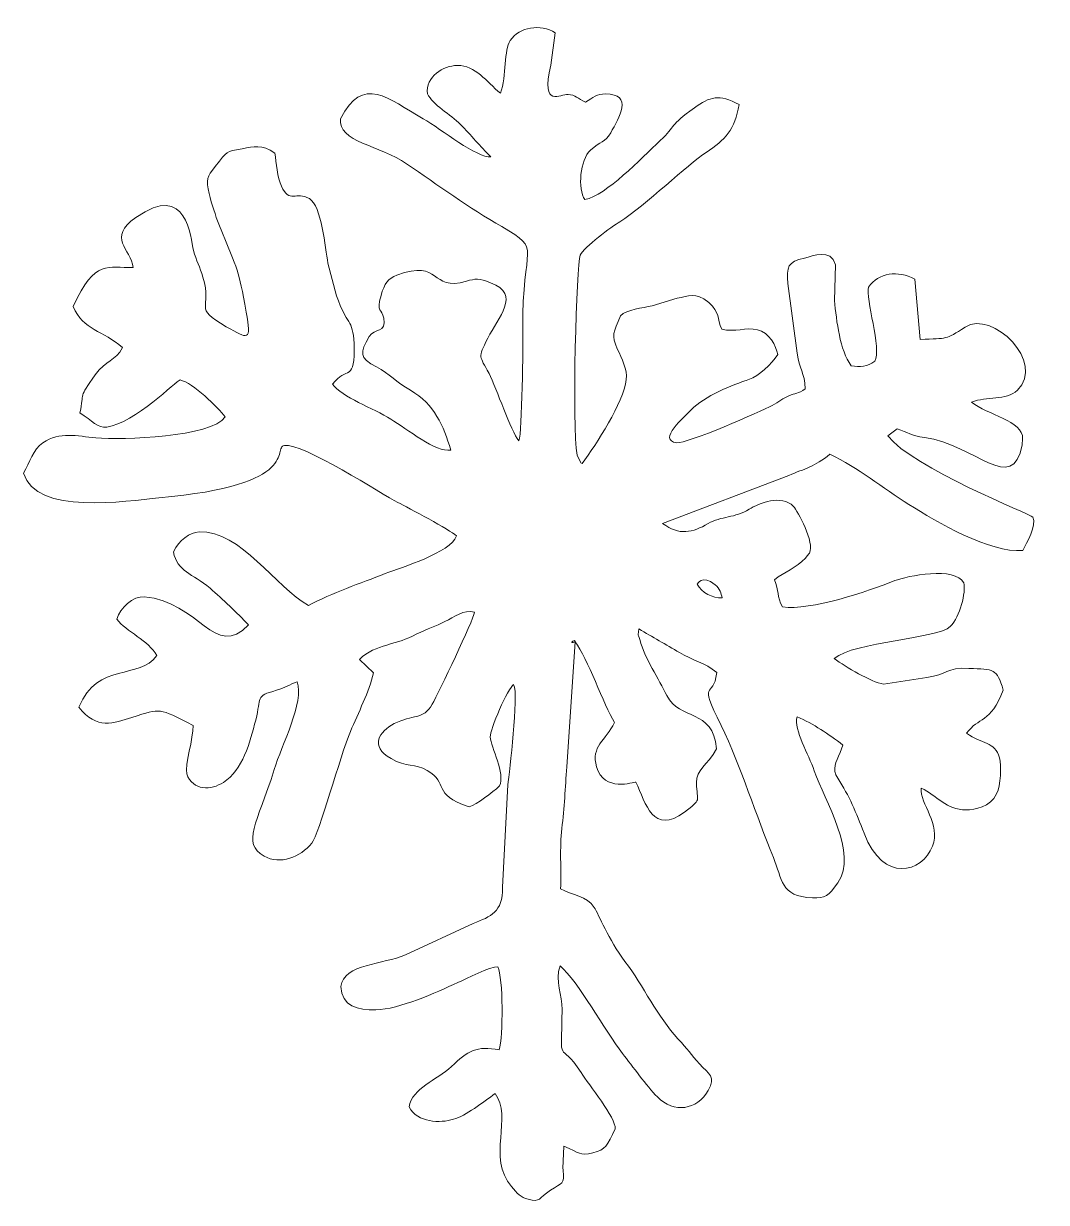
# Model space of a CAD drawing. Header units: millimetres. Extents: x -127 to 127, y -90 to 89.
# Drawn here: x -31.59 to -15.19, y -12.49 to 6.42 of the extents above; entities that cross this region are included whole.
import ezdxf

# ---------------------------------------------------------------- set-up
doc = ezdxf.new("R2010")
doc.units = ezdxf.units.MM
doc.header["$MEASUREMENT"] = 0
doc.layers.add('Layer 1', color=7, linetype='Continuous')

msp = doc.modelspace()

# ---------------------------------------------------------------- linework, layer by layer
at = {"layer": 'Layer 1', "color": 1, "lineweight": 9}
for points, knots in [([(-22.9212, -11.5816), (-22.6604, -11.6918), (-22.6796, -11.7445), (-22.4564, -11.6906), (-22.4564, -11.6906), (-22.2496, -11.6407), (-22.2307, -11.5764), (-22.1, -11.3077), (-22.1, -11.3077), (-22.0847, -11.1308), (-22.5221, -10.5996), (-22.6479, -10.4033), (-22.6479, -10.4033), (-23.0091, -9.8399), (-22.9693, -10.376), (-22.9501, -9.3903), (-22.9501, -9.3903), (-22.9458, -9.1734), (-23.0735, -8.9325), (-22.9832, -8.6947), (-22.9832, -8.6947), (-22.6882, -8.9427), (-22.2718, -9.7262), (-21.98, -10.0983), (-21.98, -10.0983), (-21.8183, -10.3048), (-21.6016, -10.6128), (-21.4228, -10.795), (-21.4228, -10.795), (-21.1581, -11.0648), (-20.7876, -11.0023), (-20.6085, -10.6921), (-20.6085, -10.6921), (-20.478, -10.4661), (-20.5939, -10.4355), (-20.7482, -10.2659), (-20.7482, -10.2659), (-20.8888, -10.1114), (-20.9344, -10.0274), (-21.0928, -9.86), (-21.0928, -9.86), (-21.42, -9.5147), (-21.6453, -9.0137), (-21.9431, -8.6224), (-21.9431, -8.6224), (-22.2116, -8.2696), (-22.3619, -7.8711), (-22.4356, -7.7549), (-22.4356, -7.7549), (-22.5494, -7.5752), (-22.7939, -7.5559), (-22.9757, -7.4555), (-22.9757, -7.4555), (-22.9617, -7.1441), (-22.9928, -6.8058), (-22.9547, -6.488), (-22.9547, -6.488), (-22.9156, -6.1615), (-22.9003, -5.8346), (-22.8753, -5.5033), (-22.8753, -5.5033), (-22.8753, -5.5033), (-22.7406, -3.4994), (-22.7406, -3.4994), (-22.7406, -3.4994), (-22.5498, -3.7482), (-22.2812, -4.5087), (-22.1097, -4.7895), (-22.1097, -4.7895), (-22.255, -5.0814), (-22.4922, -5.1716), (-22.3978, -5.5009), (-22.3978, -5.5009), (-22.2788, -5.9162), (-21.8055, -5.7434), (-21.7677, -5.746), (-21.7677, -5.746), (-21.6117, -6.0965), (-21.4877, -6.6001), (-20.9903, -6.2263), (-20.9903, -6.2263), (-20.7019, -6.0095), (-20.7881, -6.0753), (-20.7983, -5.7542), (-20.7983, -5.7542), (-20.8049, -5.5482), (-20.6249, -5.4868), (-20.4739, -5.2099), (-20.4739, -5.2099), (-20.5337, -4.5532), (-21.0652, -4.7701), (-21.272, -4.3558), (-21.272, -4.3558), (-21.3976, -4.1043), (-21.6318, -3.7439), (-21.7013, -3.4746), (-21.7013, -3.4746), (-21.7444, -3.3077), (-21.7383, -3.4749), (-21.7213, -3.2887), (-21.7213, -3.2887), (-21.5047, -3.4194), (-21.2867, -3.5374), (-21.0696, -3.669), (-21.0696, -3.669), (-20.8605, -3.7957), (-20.6588, -3.8263), (-20.472, -3.9898), (-20.472, -3.9898), (-20.5236, -4.4475), (-20.7845, -4.0512), (-20.4006, -4.8403), (-20.4006, -4.8403), (-20.0858, -5.4876), (-19.8371, -6.2986), (-19.563, -6.9539), (-19.563, -6.9539), (-19.419, -7.298), (-19.4599, -7.5827), (-18.9357, -7.6024), (-18.9357, -7.6024), (-18.7344, -7.61), (-18.6776, -7.5766), (-18.5296, -7.359), (-18.5296, -7.359), (-18.2083, -6.8863), (-18.7359, -6.0547), (-18.9083, -5.563), (-18.9083, -5.563), (-18.9993, -5.3034), (-19.2361, -4.9113), (-19.1838, -4.6969), (-19.1838, -4.6969), (-18.916, -4.8132), (-18.6821, -4.9755), (-18.4505, -5.1514), (-18.4505, -5.1514), (-18.4505, -5.1514), (-18.4944, -5.2724), (-18.4944, -5.2724), (-18.4944, -5.2724), (-18.5599, -5.4288), (-18.6291, -5.5318), (-18.5325, -5.6812), (-18.5325, -5.6812), (-18.3449, -5.971), (-18.2374, -6.2308), (-18.1097, -6.5647), (-18.1097, -6.5647), (-17.7964, -7.3833), (-17.179, -7.1937), (-17.0109, -6.7741), (-17.0109, -6.7741), (-16.871, -6.4253), (-17.2175, -6.0929), (-17.1931, -5.841), (-17.1931, -5.841), (-16.9371, -5.9638), (-16.7913, -6.1938), (-16.4765, -6.1913), (-16.4765, -6.1913), (-16.3273, -6.19), (-16.0895, -6.1445), (-15.9849, -5.9364), (-15.9849, -5.9364), (-15.915, -5.7974), (-15.909, -5.4761), (-15.939, -5.358), (-15.939, -5.358), (-16.0077, -5.0883), (-16.2211, -5.1429), (-16.4645, -4.9617), (-16.4645, -4.9617), (-16.2788, -4.6985), (-16.0851, -4.8082), (-15.8785, -4.2712), (-15.8785, -4.2712), (-15.9823, -3.9135), (-16.0273, -3.942), (-16.428, -3.9225), (-16.428, -3.9225), (-16.7996, -3.9044), (-16.7742, -4.0217), (-17.1054, -4.0712), (-17.1054, -4.0712), (-17.1054, -4.0712), (-17.7958, -4.177), (-17.7958, -4.177), (-17.7958, -4.177), (-18.0041, -4.1358), (-18.3981, -3.9062), (-18.5878, -3.7633), (-18.5878, -3.7633), (-18.2681, -3.4927), (-16.9222, -3.4483), (-16.7266, -3.2505), (-16.7266, -3.2505), (-16.5704, -3.0925), (-16.4726, -2.7041), (-16.5122, -2.5486), (-16.5122, -2.5486), (-16.6472, -2.2853), (-17.4241, -2.44), (-17.6161, -2.5156), (-17.6161, -2.5156), (-18.0678, -2.6935), (-18.9599, -2.997), (-19.4192, -2.9375), (-19.4192, -2.9375), (-19.5085, -2.7651), (-19.4716, -2.6806), (-19.5451, -2.5002), (-19.5451, -2.5002), (-19.3938, -2.3784), (-19.1938, -2.314), (-19.0494, -2.1553), (-19.0494, -2.1553), (-19.0418, -2.1469), (-18.9896, -2.0791), (-18.9867, -2.0741), (-18.9867, -2.0741), (-18.8926, -1.908), (-19.1754, -1.3964), (-19.2424, -1.3242), (-19.2424, -1.3242), (-19.4263, -1.1262), (-19.801, -1.2755), (-19.9516, -1.3701), (-19.9516, -1.3701), (-20.1812, -1.5143), (-20.3983, -1.4773), (-20.6086, -1.6003), (-20.6086, -1.6003), (-20.8575, -1.7461), (-21.0753, -1.7982), (-21.3392, -1.5981), (-21.3392, -1.5981), (-21.3392, -1.5981), (-19.3157, -0.8271), (-19.3157, -0.8271), (-19.3157, -0.8271), (-19.057, -0.7193), (-18.9022, -0.6914), (-18.6586, -0.4864), (-18.6586, -0.4864), (-18.2036, -0.7039), (-17.8163, -1.0294), (-17.3892, -1.2954), (-17.3892, -1.2954), (-16.9469, -1.5709), (-16.0881, -2.0813), (-15.565, -2.0301), (-15.565, -2.0301), (-15.5025, -1.912), (-15.3409, -1.6273), (-15.4011, -1.4963), (-15.4011, -1.4963), (-15.4337, -1.4503), (-17.343, -0.7069), (-17.7274, -0.1932), (-17.7274, -0.1932), (-17.7274, -0.1932), (-17.5767, -0.0822), (-17.5767, -0.0822), (-17.5767, -0.0822), (-17.4035, -0.136), (-17.3644, -0.1895), (-17.1385, -0.2202), (-17.1385, -0.2202), (-16.3351, -0.3293), (-15.7256, -1.159), (-15.5748, -0.3383), (-15.5748, -0.3383), (-15.5748, -0.3383), (-15.5677, -0.2394), (-15.5677, -0.2394), (-15.5677, -0.2394), (-15.553, 0.0469), (-16.1421, 0.1416), (-16.3848, 0.3479), (-16.3848, 0.3479), (-16.1501, 0.4429), (-15.8293, 0.3675), (-15.6519, 0.537), (-15.6519, 0.537), (-15.1856, 0.9828), (-16.0514, 1.8316), (-16.4892, 1.5505), (-16.4892, 1.5505), (-16.8211, 1.3375), (-16.7545, 1.3784), (-17.212, 1.3497), (-17.212, 1.3497), (-17.212, 1.3497), (-17.2974, 2.3178), (-17.2974, 2.3178), (-17.2974, 2.3178), (-17.5656, 2.4656), (-17.8784, 2.4232), (-18.036, 2.19), (-18.036, 2.19), (-18.0967, 2.0249), (-17.8174, 1.1957), (-17.9386, 1.002), (-17.9386, 1.002), (-18.0553, 0.9123), (-18.173, 0.9003), (-18.3174, 0.9308), (-18.3174, 0.9308), (-18.4991, 1.1814), (-18.5495, 1.6409), (-18.5847, 1.9787), (-18.5847, 1.9787), (-18.5847, 1.9787), (-18.5667, 2.5472), (-18.5667, 2.5472), (-18.5667, 2.5472), (-18.6387, 2.8231), (-18.934, 2.686), (-19.0636, 2.6574), (-19.0636, 2.6574), (-19.3353, 2.5974), (-19.3544, 2.5155), (-19.3297, 2.2478), (-19.3297, 2.2478), (-19.3297, 2.2478), (-19.1806, 1.1318), (-19.1806, 1.1318), (-19.1806, 1.1318), (-19.1518, 0.8731), (-19.0616, 0.8211), (-19.0517, 0.5623), (-19.0517, 0.5623), (-19.1707, 0.4758), (-19.2115, 0.4927), (-19.3148, 0.4501), (-19.3148, 0.4501), (-19.4108, 0.4103), (-19.4709, 0.3513), (-19.5841, 0.2914), (-19.5841, 0.2914), (-19.7571, 0.2), (-20.9576, -0.3248), (-21.1102, -0.3057), (-21.1102, -0.3057), (-21.438, -0.2646), (-20.9823, 0.1159), (-20.879, 0.2252), (-20.879, 0.2252), (-20.6735, 0.4428), (-20.2247, 0.6223), (-19.9471, 0.7137), (-19.9471, 0.7137), (-19.8057, 0.7603), (-19.5907, 0.9579), (-19.4926, 1.1119), (-19.4926, 1.1119), (-19.5194, 1.247), (-19.631, 1.4646), (-19.8186, 1.5081), (-19.8186, 1.5081), (-20.0034, 1.551), (-20.1837, 1.4632), (-20.3903, 1.5156), (-20.3903, 1.5156), (-20.473, 1.6914), (-20.4137, 1.7857), (-20.599, 1.9426), (-20.599, 1.9426), (-20.8207, 2.1303), (-20.9205, 2.0374), (-21.1051, 2.0141), (-21.1051, 2.0141), (-21.1051, 2.0141), (-21.5089, 1.8925), (-21.5089, 1.8925), (-21.5089, 1.8925), (-21.6582, 1.8529), (-21.917, 1.8338), (-22.0145, 1.7315), (-22.0145, 1.7315), (-22.1313, 1.4532), (-22.1651, 1.4239), (-22.0655, 1.2019), (-22.0655, 1.2019), (-21.9936, 1.0421), (-21.9025, 0.8708), (-21.9225, 0.708), (-21.9225, 0.708), (-21.9678, 0.3383), (-22.4004, -0.326), (-22.6299, -0.6383), (-22.6299, -0.6383), (-22.6479, -0.6263), (-22.6608, -0.6236), (-22.6586, -0.6149), (-22.6586, -0.6149), (-22.6586, -0.6149), (-22.712, -0.5024), (-22.712, -0.5024), (-22.712, -0.5024), (-22.7934, -0.0514), (-22.7211, 2.573), (-22.6614, 2.7027), (-22.6614, 2.7027), (-22.6024, 2.8311), (-22.1502, 3.1631), (-22.0256, 3.2404), (-22.0256, 3.2404), (-21.6074, 3.4996), (-20.9452, 4.1586), (-20.6405, 4.3518), (-20.6405, 4.3518), (-20.3394, 4.543), (-20.1817, 4.7232), (-20.1122, 5.1178), (-20.1122, 5.1178), (-20.4383, 5.2927), (-20.5775, 5.245), (-20.8302, 5.0655), (-20.8302, 5.0655), (-21.2417, 4.7735), (-21.1176, 4.7854), (-21.3767, 4.5414), (-21.3767, 4.5414), (-21.6944, 4.2422), (-22.2392, 3.6692), (-22.585, 3.5934), (-22.585, 3.5934), (-22.7053, 3.7681), (-22.6629, 4.2293), (-22.4958, 4.3888), (-22.4958, 4.3888), (-22.3356, 4.5416), (-22.2624, 4.4983), (-22.1717, 4.6661), (-22.1717, 4.6661), (-22.0406, 4.909), (-21.7935, 5.2878), (-22.262, 5.2885), (-22.262, 5.2885), (-22.3842, 5.2887), (-22.4565, 5.235), (-22.5742, 5.1581), (-22.5742, 5.1581), (-22.7068, 5.2154), (-22.7328, 5.2721), (-22.8562, 5.2821), (-22.8562, 5.2821), (-22.9678, 5.291), (-23.2993, 5.04), (-23.1339, 5.748), (-23.1339, 5.748), (-23.1339, 5.748), (-23.0616, 6.2684), (-23.0616, 6.2684), (-23.0616, 6.2684), (-23.2961, 6.4169), (-23.6367, 6.3646), (-23.7839, 6.1456), (-23.7839, 6.1456), (-23.8832, 5.9977), (-23.8428, 5.5806), (-23.9385, 5.2995), (-23.9385, 5.2995), (-24.1685, 5.4881), (-24.3366, 5.7485), (-24.6308, 5.7452), (-24.6308, 5.7452), (-24.8561, 5.7427), (-25.1419, 5.5678), (-25.1096, 5.2898), (-25.1096, 5.2898), (-25.0238, 5.113), (-24.7409, 4.9594), (-24.5805, 4.8007), (-24.5805, 4.8007), (-24.4101, 4.6319), (-24.2643, 4.4425), (-24.0938, 4.2801), (-24.0938, 4.2801), (-24.3151, 4.2573), (-24.8802, 4.7187), (-25.1804, 4.8921), (-25.1804, 4.8921), (-25.7446, 5.2178), (-26.1417, 5.6005), (-26.5038, 4.8914), (-26.5038, 4.8914), (-26.5495, 4.5187), (-25.872, 4.4631), (-25.4438, 4.169), (-25.4438, 4.169), (-24.9429, 3.8251), (-24.4404, 3.4629), (-23.9171, 3.1608), (-23.9171, 3.1608), (-23.2437, 2.772), (-23.6035, 2.9049), (-23.5786, 1.5127), (-23.5786, 1.5127), (-23.5748, 1.3017), (-23.5928, -0.1455), (-23.6436, -0.272), (-23.6436, -0.272), (-23.7777, -0.1182), (-23.9993, 0.5645), (-24.1228, 0.806), (-24.1228, 0.806), (-24.2773, 1.1076), (-24.3072, 1.0336), (-24.1429, 1.3711), (-24.1429, 1.3711), (-23.9799, 1.7061), (-23.5984, 2.0739), (-24.0982, 2.262), (-24.0982, 2.262), (-24.2879, 2.3334), (-24.3389, 2.329), (-24.4852, 2.2857), (-24.4852, 2.2857), (-25.0778, 2.1096), (-24.8805, 2.655), (-25.6026, 2.3815), (-25.6026, 2.3815), (-25.7406, 2.3292), (-25.8, 2.2511), (-25.8546, 2.0566), (-25.8546, 2.0566), (-25.9342, 1.7729), (-25.8401, 1.8536), (-25.8089, 1.6925), (-25.8089, 1.6925), (-25.7621, 1.451), (-25.9648, 1.5359), (-26.043, 1.4005), (-26.043, 1.4005), (-26.1959, 1.1356), (-26.208, 1.0573), (-25.9293, 0.9114), (-25.9293, 0.9114), (-25.7127, 0.7979), (-25.6141, 0.6708), (-25.3836, 0.5372), (-25.3836, 0.5372), (-24.9886, 0.3084), (-24.859, -0.0287), (-24.7329, -0.424), (-24.7329, -0.424), (-24.979, -0.4587), (-25.4333, -0.0897), (-25.6982, 0.0759), (-25.6982, 0.0759), (-25.9703, 0.2461), (-26.4876, 0.43), (-26.6322, 0.6326), (-26.6322, 0.6326), (-26.409, 0.9319), (-26.2616, 0.6544), (-26.2877, 1.2864), (-26.2877, 1.2864), (-26.3044, 1.6869), (-26.4052, 1.5733), (-26.5665, 2.0531), (-26.5665, 2.0531), (-26.5665, 2.0531), (-26.7061, 2.5773), (-26.7061, 2.5773), (-26.7061, 2.5773), (-26.7519, 2.8226), (-26.8058, 3.4922), (-27.0029, 3.6097), (-27.0029, 3.6097), (-27.215, 3.7363), (-27.3227, 3.5246), (-27.4514, 3.8094), (-27.4514, 3.8094), (-27.5137, 3.9472), (-27.5415, 4.1892), (-27.5545, 4.341), (-27.5545, 4.341), (-27.7784, 4.4835), (-27.8839, 4.4464), (-28.0797, 4.4096), (-28.0797, 4.4096), (-28.3573, 4.3573), (-28.2996, 4.3879), (-28.5129, 4.1246), (-28.5129, 4.1246), (-28.6468, 3.9594), (-28.6653, 3.9169), (-28.61, 3.6898), (-28.61, 3.6898), (-28.5689, 3.5213), (-28.5075, 3.3325), (-28.4549, 3.2008), (-28.4549, 3.2008), (-28.1289, 2.3855), (-28.1481, 2.524), (-28.0163, 1.7899), (-28.0163, 1.7899), (-27.9318, 1.3188), (-27.9821, 1.3525), (-28.3358, 1.5567), (-28.3358, 1.5567), (-28.8921, 1.8779), (-28.5494, 1.8202), (-28.709, 2.3528), (-28.709, 2.3528), (-28.7564, 2.511), (-28.8192, 2.616), (-28.86, 2.78), (-28.86, 2.78), (-28.9094, 2.9779), (-28.9552, 3.89), (-29.785, 3.3082), (-29.785, 3.3082), (-30.2589, 2.976), (-29.8619, 2.8093), (-29.8296, 2.5042), (-29.8296, 2.5042), (-30.2257, 2.492), (-30.4405, 2.6554), (-30.79, 1.8814), (-30.79, 1.8814), (-30.6327, 1.4927), (-30.3095, 1.5013), (-29.9997, 1.2209), (-29.9997, 1.2209), (-30.1156, 1.0004), (-30.2626, 1.0251), (-30.4357, 0.7843), (-30.4357, 0.7843), (-30.7173, 0.3925), (-30.6039, 0.5207), (-30.6824, 0.1743), (-30.6824, 0.1743), (-30.4824, 0.0487), (-30.3962, -0.0741), (-30.2507, -0.0537), (-30.2507, -0.0537), (-29.8055, 0.009), (-29.1263, 0.6946), (-29.0752, 0.7023), (-29.0752, 0.7023), (-28.8718, 0.659), (-28.4702, 0.26), (-28.3522, 0.1112), (-28.3522, 0.1112), (-28.5719, -0.2174), (-29.9988, -0.261), (-30.4249, -0.225), (-30.4249, -0.225), (-30.7306, -0.1992), (-31.001, -0.1207), (-31.2757, -0.3044), (-31.2757, -0.3044), (-31.4362, -0.4118), (-31.4843, -0.6159), (-31.5856, -0.7914), (-31.5856, -0.7914), (-31.3899, -1.4755), (-29.9298, -1.2349), (-29.4185, -1.1889), (-29.4185, -1.1889), (-27.1004, -0.9802), (-27.6018, -0.3844), (-27.4044, -0.3483), (-27.4044, -0.3483), (-27.1162, -0.2953), (-25.824, -1.1445), (-25.5863, -1.2611), (-25.5863, -1.2611), (-25.413, -1.3462), (-24.7492, -1.7053), (-24.6422, -1.7975), (-24.6422, -1.7975), (-24.7459, -2.0699), (-25.5185, -2.3001), (-25.7863, -2.403), (-25.7863, -2.403), (-26.1832, -2.5555), (-26.6416, -2.7178), (-27.0184, -2.9127), (-27.0184, -2.9127), (-27.5373, -2.6283), (-28.1027, -1.7056), (-28.7725, -1.7344), (-28.7725, -1.7344), (-28.9127, -1.7404), (-29.0996, -1.8676), (-29.1826, -2.0536), (-29.1826, -2.0536), (-29.1201, -2.3799), (-28.8832, -2.3924), (-28.5963, -2.6379), (-28.5963, -2.6379), (-28.3894, -2.815), (-28.1653, -3.0348), (-27.9812, -3.2219), (-27.9812, -3.2219), (-28.5129, -3.8007), (-28.7774, -2.8425), (-29.6497, -2.7745), (-29.6497, -2.7745), (-29.8241, -2.7609), (-30.0407, -2.9485), (-30.09, -3.1344), (-30.09, -3.1344), (-29.9428, -3.3317), (-29.5759, -3.4749), (-29.4495, -3.718), (-29.4495, -3.718), (-29.7255, -4.1127), (-30.3981, -3.8097), (-30.6975, -4.5419), (-30.6975, -4.5419), (-30.4097, -4.9177), (-30.1448, -4.7991), (-29.8475, -4.7078), (-29.8475, -4.7078), (-29.3677, -4.5603), (-29.4348, -4.5498), (-28.8663, -4.8376), (-28.8663, -4.8376), (-28.8648, -5.0474), (-28.9998, -5.4751), (-28.9704, -5.6108), (-28.9704, -5.6108), (-28.8707, -5.8952), (-28.5744, -5.8756), (-28.3809, -5.7509), (-28.3809, -5.7509), (-28.0715, -5.5518), (-27.9562, -5.1156), (-27.8629, -4.7502), (-27.8629, -4.7502), (-27.7698, -4.3854), (-27.8818, -4.3704), (-27.5311, -4.2735), (-27.5311, -4.2735), (-27.3822, -4.2323), (-27.3299, -4.1801), (-27.1972, -4.1399), (-27.1972, -4.1399), (-27.0828, -4.4578), (-27.4463, -5.1533), (-27.5673, -5.5441), (-27.5673, -5.5441), (-27.8405, -6.4274), (-28.0984, -6.7191), (-27.7278, -6.9331), (-27.7278, -6.9331), (-27.4743, -7.0795), (-27.1459, -6.9491), (-26.9647, -6.725), (-26.9647, -6.725), (-26.8472, -6.5799), (-26.5109, -5.3271), (-26.3456, -4.9336), (-26.3456, -4.9336), (-26.2206, -4.6359), (-26.0428, -4.2954), (-25.9769, -3.9958), (-25.9769, -3.9958), (-25.9769, -3.9958), (-26.1995, -3.7804), (-26.1995, -3.7804), (-26.1995, -3.7804), (-26.0683, -3.6422), (-25.9187, -3.6019), (-25.7596, -3.549), (-25.7596, -3.549), (-25.5509, -3.4797), (-25.4838, -3.476), (-25.2778, -3.371), (-25.2778, -3.371), (-25.1077, -3.2843), (-24.9804, -3.2433), (-24.8312, -3.1733), (-24.8312, -3.1733), (-24.6776, -3.1011), (-24.5317, -2.9689), (-24.3542, -3.0231), (-24.3542, -3.0231), (-24.3796, -3.1518), (-24.9248, -4.3033), (-25.0337, -4.4985), (-25.0337, -4.4985), (-25.1766, -4.7547), (-25.349, -4.6558), (-25.6417, -4.8087), (-25.6417, -4.8087), (-25.8817, -4.9341), (-26.0476, -5.1657), (-25.6938, -5.37), (-25.6938, -5.37), (-25.4429, -5.5148), (-25.316, -5.4417), (-25.1139, -5.5584), (-25.1139, -5.5584), (-24.7501, -5.7684), (-25.0632, -5.9323), (-24.439, -6.1434), (-24.439, -6.1434), (-24.3152, -6.0972), (-24.0676, -5.9157), (-23.955, -5.8078), (-23.955, -5.8078), (-23.8594, -5.6129), (-24.0888, -5.1857), (-24.1033, -5.0227), (-24.1033, -5.0227), (-24.1132, -4.9119), (-23.8162, -4.2349), (-23.7278, -4.1788), (-23.7278, -4.1788), (-23.6398, -4.3574), (-23.8015, -5.5833), (-23.8192, -5.7897), (-23.8192, -5.7897), (-23.8192, -5.7897), (-23.905, -7.4326), (-23.905, -7.4326), (-23.905, -7.4326), (-23.9081, -7.8389), (-24.0864, -7.8976), (-24.377, -8.0126), (-24.377, -8.0126), (-24.377, -8.0126), (-25.4603, -8.5155), (-25.4603, -8.5155), (-25.4603, -8.5155), (-25.8166, -8.6721), (-26.4465, -8.6552), (-26.4995, -9.0257), (-26.4995, -9.0257), (-26.4831, -9.3414), (-26.2259, -9.4066), (-25.9395, -9.3989), (-25.9395, -9.3989), (-25.5579, -9.3885), (-24.9784, -9.1232), (-24.6228, -8.9603), (-24.6228, -8.9603), (-24.4848, -8.8971), (-24.1037, -8.7041), (-23.98, -8.7068), (-23.98, -8.7068), (-23.8971, -8.8824), (-23.8943, -9.8297), (-23.9598, -10.0407), (-23.9598, -10.0407), (-24.3146, -9.966), (-24.4637, -10.0566), (-24.7261, -10.3058), (-24.7261, -10.3058), (-24.9667, -10.5341), (-25.3514, -10.6447), (-25.4037, -10.9532), (-25.4037, -10.9532), (-25.2685, -11.2136), (-24.906, -11.2162), (-24.6906, -11.1531), (-24.6906, -11.1531), (-24.4965, -11.0961), (-24.2187, -10.8812), (-24.025, -10.7396), (-24.025, -10.7396), (-23.7391, -11.1111), (-24.1598, -11.7706), (-23.7637, -12.2316), (-23.7637, -12.2316), (-23.6736, -12.3365), (-23.6101, -12.4078), (-23.4954, -12.4361), (-23.4954, -12.4361), (-23.2928, -12.4858), (-23.3345, -12.422), (-23.1393, -12.2912), (-23.1393, -12.2912), (-22.9443, -12.1606), (-22.9175, -12.2034), (-22.9327, -11.9758), (-22.9327, -11.9758), (-22.9334, -11.9658), (-22.9368, -11.9539), (-22.9378, -11.944), (-22.9378, -11.944), (-22.9378, -11.944), (-22.9212, -11.5816), (-22.9212, -11.5816)], [0, 0, 0, 0, 0.0044643, 0.0044643, 0.0044643, 0.0044643, 0.0089286, 0.0089286, 0.0089286, 0.0089286, 0.0133929, 0.0133929, 0.0133929, 0.0133929, 0.0178571, 0.0178571, 0.0178571, 0.0178571, 0.0223214, 0.0223214, 0.0223214, 0.0223214, 0.0267857, 0.0267857, 0.0267857, 0.0267857, 0.03125, 0.03125, 0.03125, 0.03125, 0.0357143, 0.0357143, 0.0357143, 0.0357143, 0.0401786, 0.0401786, 0.0401786, 0.0401786, 0.0446429, 0.0446429, 0.0446429, 0.0446429, 0.0491071, 0.0491071, 0.0491071, 0.0491071, 0.0535714, 0.0535714, 0.0535714, 0.0535714, 0.0580357, 0.0580357, 0.0580357, 0.0580357, 0.0625, 0.0625, 0.0625, 0.0625, 0.0669643, 0.0669643, 0.0669643, 0.0669643, 0.0714286, 0.0714286, 0.0714286, 0.0714286, 0.0758929, 0.0758929, 0.0758929, 0.0758929, 0.0803571, 0.0803571, 0.0803571, 0.0803571, 0.0848214, 0.0848214, 0.0848214, 0.0848214, 0.0892857, 0.0892857, 0.0892857, 0.0892857, 0.09375, 0.09375, 0.09375, 0.09375, 0.0982143, 0.0982143, 0.0982143, 0.0982143, 0.1026786, 0.1026786, 0.1026786, 0.1026786, 0.1071429, 0.1071429, 0.1071429, 0.1071429, 0.1116071, 0.1116071, 0.1116071, 0.1116071, 0.1160714, 0.1160714, 0.1160714, 0.1160714, 0.1205357, 0.1205357, 0.1205357, 0.1205357, 0.125, 0.125, 0.125, 0.125, 0.1294643, 0.1294643, 0.1294643, 0.1294643, 0.1339286, 0.1339286, 0.1339286, 0.1339286, 0.1383929, 0.1383929, 0.1383929, 0.1383929, 0.1428571, 0.1428571, 0.1428571, 0.1428571, 0.1473214, 0.1473214, 0.1473214, 0.1473214, 0.1517857, 0.1517857, 0.1517857, 0.1517857, 0.15625, 0.15625, 0.15625, 0.15625, 0.1607143, 0.1607143, 0.1607143, 0.1607143, 0.1651786, 0.1651786, 0.1651786, 0.1651786, 0.1696429, 0.1696429, 0.1696429, 0.1696429, 0.1741071, 0.1741071, 0.1741071, 0.1741071, 0.1785714, 0.1785714, 0.1785714, 0.1785714, 0.1830357, 0.1830357, 0.1830357, 0.1830357, 0.1875, 0.1875, 0.1875, 0.1875, 0.1919643, 0.1919643, 0.1919643, 0.1919643, 0.1964286, 0.1964286, 0.1964286, 0.1964286, 0.2008929, 0.2008929, 0.2008929, 0.2008929, 0.2053571, 0.2053571, 0.2053571, 0.2053571, 0.2098214, 0.2098214, 0.2098214, 0.2098214, 0.2142857, 0.2142857, 0.2142857, 0.2142857, 0.21875, 0.21875, 0.21875, 0.21875, 0.2232143, 0.2232143, 0.2232143, 0.2232143, 0.2276786, 0.2276786, 0.2276786, 0.2276786, 0.2321429, 0.2321429, 0.2321429, 0.2321429, 0.2366071, 0.2366071, 0.2366071, 0.2366071, 0.2410714, 0.2410714, 0.2410714, 0.2410714, 0.2455357, 0.2455357, 0.2455357, 0.2455357, 0.25, 0.25, 0.25, 0.25, 0.2544643, 0.2544643, 0.2544643, 0.2544643, 0.2589286, 0.2589286, 0.2589286, 0.2589286, 0.2633929, 0.2633929, 0.2633929, 0.2633929, 0.2678571, 0.2678571, 0.2678571, 0.2678571, 0.2723214, 0.2723214, 0.2723214, 0.2723214, 0.2767857, 0.2767857, 0.2767857, 0.2767857, 0.28125, 0.28125, 0.28125, 0.28125, 0.2857143, 0.2857143, 0.2857143, 0.2857143, 0.2901786, 0.2901786, 0.2901786, 0.2901786, 0.2946429, 0.2946429, 0.2946429, 0.2946429, 0.2991071, 0.2991071, 0.2991071, 0.2991071, 0.3035714, 0.3035714, 0.3035714, 0.3035714, 0.3080357, 0.3080357, 0.3080357, 0.3080357, 0.3125, 0.3125, 0.3125, 0.3125, 0.3169643, 0.3169643, 0.3169643, 0.3169643, 0.3214286, 0.3214286, 0.3214286, 0.3214286, 0.3258929, 0.3258929, 0.3258929, 0.3258929, 0.3303571, 0.3303571, 0.3303571, 0.3303571, 0.3348214, 0.3348214, 0.3348214, 0.3348214, 0.3392857, 0.3392857, 0.3392857, 0.3392857, 0.34375, 0.34375, 0.34375, 0.34375, 0.3482143, 0.3482143, 0.3482143, 0.3482143, 0.3526786, 0.3526786, 0.3526786, 0.3526786, 0.3571429, 0.3571429, 0.3571429, 0.3571429, 0.3616071, 0.3616071, 0.3616071, 0.3616071, 0.3660714, 0.3660714, 0.3660714, 0.3660714, 0.3705357, 0.3705357, 0.3705357, 0.3705357, 0.375, 0.375, 0.375, 0.375, 0.3794643, 0.3794643, 0.3794643, 0.3794643, 0.3839286, 0.3839286, 0.3839286, 0.3839286, 0.3883929, 0.3883929, 0.3883929, 0.3883929, 0.3928571, 0.3928571, 0.3928571, 0.3928571, 0.3973214, 0.3973214, 0.3973214, 0.3973214, 0.4017857, 0.4017857, 0.4017857, 0.4017857, 0.40625, 0.40625, 0.40625, 0.40625, 0.4107143, 0.4107143, 0.4107143, 0.4107143, 0.4151786, 0.4151786, 0.4151786, 0.4151786, 0.4196429, 0.4196429, 0.4196429, 0.4196429, 0.4241071, 0.4241071, 0.4241071, 0.4241071, 0.4285714, 0.4285714, 0.4285714, 0.4285714, 0.4330357, 0.4330357, 0.4330357, 0.4330357, 0.4375, 0.4375, 0.4375, 0.4375, 0.4419643, 0.4419643, 0.4419643, 0.4419643, 0.4464286, 0.4464286, 0.4464286, 0.4464286, 0.4508929, 0.4508929, 0.4508929, 0.4508929, 0.4553571, 0.4553571, 0.4553571, 0.4553571, 0.4598214, 0.4598214, 0.4598214, 0.4598214, 0.4642857, 0.4642857, 0.4642857, 0.4642857, 0.46875, 0.46875, 0.46875, 0.46875, 0.4732143, 0.4732143, 0.4732143, 0.4732143, 0.4776786, 0.4776786, 0.4776786, 0.4776786, 0.4821429, 0.4821429, 0.4821429, 0.4821429, 0.4866071, 0.4866071, 0.4866071, 0.4866071, 0.4910714, 0.4910714, 0.4910714, 0.4910714, 0.4955357, 0.4955357, 0.4955357, 0.4955357, 0.5, 0.5, 0.5, 0.5, 0.5044643, 0.5044643, 0.5044643, 0.5044643, 0.5089286, 0.5089286, 0.5089286, 0.5089286, 0.5133929, 0.5133929, 0.5133929, 0.5133929, 0.5178571, 0.5178571, 0.5178571, 0.5178571, 0.5223214, 0.5223214, 0.5223214, 0.5223214, 0.5267857, 0.5267857, 0.5267857, 0.5267857, 0.53125, 0.53125, 0.53125, 0.53125, 0.5357143, 0.5357143, 0.5357143, 0.5357143, 0.5401786, 0.5401786, 0.5401786, 0.5401786, 0.5446429, 0.5446429, 0.5446429, 0.5446429, 0.5491071, 0.5491071, 0.5491071, 0.5491071, 0.5535714, 0.5535714, 0.5535714, 0.5535714, 0.5580357, 0.5580357, 0.5580357, 0.5580357, 0.5625, 0.5625, 0.5625, 0.5625, 0.5669643, 0.5669643, 0.5669643, 0.5669643, 0.5714286, 0.5714286, 0.5714286, 0.5714286, 0.5758929, 0.5758929, 0.5758929, 0.5758929, 0.5803571, 0.5803571, 0.5803571, 0.5803571, 0.5848214, 0.5848214, 0.5848214, 0.5848214, 0.5892857, 0.5892857, 0.5892857, 0.5892857, 0.59375, 0.59375, 0.59375, 0.59375, 0.5982143, 0.5982143, 0.5982143, 0.5982143, 0.6026786, 0.6026786, 0.6026786, 0.6026786, 0.6071429, 0.6071429, 0.6071429, 0.6071429, 0.6116071, 0.6116071, 0.6116071, 0.6116071, 0.6160714, 0.6160714, 0.6160714, 0.6160714, 0.6205357, 0.6205357, 0.6205357, 0.6205357, 0.625, 0.625, 0.625, 0.625, 0.6294643, 0.6294643, 0.6294643, 0.6294643, 0.6339286, 0.6339286, 0.6339286, 0.6339286, 0.6383929, 0.6383929, 0.6383929, 0.6383929, 0.6428571, 0.6428571, 0.6428571, 0.6428571, 0.6473214, 0.6473214, 0.6473214, 0.6473214, 0.6517857, 0.6517857, 0.6517857, 0.6517857, 0.65625, 0.65625, 0.65625, 0.65625, 0.6607143, 0.6607143, 0.6607143, 0.6607143, 0.6651786, 0.6651786, 0.6651786, 0.6651786, 0.6696429, 0.6696429, 0.6696429, 0.6696429, 0.6741071, 0.6741071, 0.6741071, 0.6741071, 0.6785714, 0.6785714, 0.6785714, 0.6785714, 0.6830357, 0.6830357, 0.6830357, 0.6830357, 0.6875, 0.6875, 0.6875, 0.6875, 0.6919643, 0.6919643, 0.6919643, 0.6919643, 0.6964286, 0.6964286, 0.6964286, 0.6964286, 0.7008929, 0.7008929, 0.7008929, 0.7008929, 0.7053571, 0.7053571, 0.7053571, 0.7053571, 0.7098214, 0.7098214, 0.7098214, 0.7098214, 0.7142857, 0.7142857, 0.7142857, 0.7142857, 0.71875, 0.71875, 0.71875, 0.71875, 0.7232143, 0.7232143, 0.7232143, 0.7232143, 0.7276786, 0.7276786, 0.7276786, 0.7276786, 0.7321429, 0.7321429, 0.7321429, 0.7321429, 0.7366071, 0.7366071, 0.7366071, 0.7366071, 0.7410714, 0.7410714, 0.7410714, 0.7410714, 0.7455357, 0.7455357, 0.7455357, 0.7455357, 0.75, 0.75, 0.75, 0.75, 0.7544643, 0.7544643, 0.7544643, 0.7544643, 0.7589286, 0.7589286, 0.7589286, 0.7589286, 0.7633929, 0.7633929, 0.7633929, 0.7633929, 0.7678571, 0.7678571, 0.7678571, 0.7678571, 0.7723214, 0.7723214, 0.7723214, 0.7723214, 0.7767857, 0.7767857, 0.7767857, 0.7767857, 0.78125, 0.78125, 0.78125, 0.78125, 0.7857143, 0.7857143, 0.7857143, 0.7857143, 0.7901786, 0.7901786, 0.7901786, 0.7901786, 0.7946429, 0.7946429, 0.7946429, 0.7946429, 0.7991071, 0.7991071, 0.7991071, 0.7991071, 0.8035714, 0.8035714, 0.8035714, 0.8035714, 0.8080357, 0.8080357, 0.8080357, 0.8080357, 0.8125, 0.8125, 0.8125, 0.8125, 0.8169643, 0.8169643, 0.8169643, 0.8169643, 0.8214286, 0.8214286, 0.8214286, 0.8214286, 0.8258929, 0.8258929, 0.8258929, 0.8258929, 0.8303571, 0.8303571, 0.8303571, 0.8303571, 0.8348214, 0.8348214, 0.8348214, 0.8348214, 0.8392857, 0.8392857, 0.8392857, 0.8392857, 0.84375, 0.84375, 0.84375, 0.84375, 0.8482143, 0.8482143, 0.8482143, 0.8482143, 0.8526786, 0.8526786, 0.8526786, 0.8526786, 0.8571429, 0.8571429, 0.8571429, 0.8571429, 0.8616071, 0.8616071, 0.8616071, 0.8616071, 0.8660714, 0.8660714, 0.8660714, 0.8660714, 0.8705357, 0.8705357, 0.8705357, 0.8705357, 0.875, 0.875, 0.875, 0.875, 0.8794643, 0.8794643, 0.8794643, 0.8794643, 0.8839286, 0.8839286, 0.8839286, 0.8839286, 0.8883929, 0.8883929, 0.8883929, 0.8883929, 0.8928571, 0.8928571, 0.8928571, 0.8928571, 0.8973214, 0.8973214, 0.8973214, 0.8973214, 0.9017857, 0.9017857, 0.9017857, 0.9017857, 0.90625, 0.90625, 0.90625, 0.90625, 0.9107143, 0.9107143, 0.9107143, 0.9107143, 0.9151786, 0.9151786, 0.9151786, 0.9151786, 0.9196429, 0.9196429, 0.9196429, 0.9196429, 0.9241071, 0.9241071, 0.9241071, 0.9241071, 0.9285714, 0.9285714, 0.9285714, 0.9285714, 0.9330357, 0.9330357, 0.9330357, 0.9330357, 0.9375, 0.9375, 0.9375, 0.9375, 0.9419643, 0.9419643, 0.9419643, 0.9419643, 0.9464286, 0.9464286, 0.9464286, 0.9464286, 0.9508929, 0.9508929, 0.9508929, 0.9508929, 0.9553571, 0.9553571, 0.9553571, 0.9553571, 0.9598214, 0.9598214, 0.9598214, 0.9598214, 0.9642857, 0.9642857, 0.9642857, 0.9642857, 0.96875, 0.96875, 0.96875, 0.96875, 0.9732143, 0.9732143, 0.9732143, 0.9732143, 0.9776786, 0.9776786, 0.9776786, 0.9776786, 0.9821429, 0.9821429, 0.9821429, 0.9821429, 0.9866071, 0.9866071, 0.9866071, 0.9866071, 0.9910714, 0.9910714, 0.9910714, 0.9910714, 1, 1, 1, 1]), ([(-20.4942, -2.5803), (-20.4168, -2.6397), (-20.4065, -2.7266), (-20.3841, -2.7893), (-20.3841, -2.7893), (-20.5378, -2.7996), (-20.7146, -2.7108), (-20.7835, -2.571), (-20.7835, -2.571), (-20.7832, -2.5709), (-20.7157, -2.4106), (-20.4942, -2.5803)], [0, 0, 0, 0, 0.25, 0.25, 0.25, 0.25, 0.5, 0.5, 0.5, 0.5, 1, 1, 1, 1]), ([(-20.3841, -2.7893), (-20.4065, -2.7266), (-20.4168, -2.6397), (-20.4942, -2.5803), (-20.4942, -2.5803), (-20.7157, -2.4106), (-20.7832, -2.5709), (-20.7835, -2.571), (-20.7835, -2.571), (-20.7146, -2.7108), (-20.5378, -2.7996), (-20.3841, -2.7893)], [0, 0, 0, 0, 0.25, 0.25, 0.25, 0.25, 0.5, 0.5, 0.5, 0.5, 1, 1, 1, 1]), ([(-22.7406, -3.4994), (-22.8632, -3.5327), (-22.7507, -3.4615), (-22.746, -3.4786), (-22.746, -3.4786), (-22.746, -3.4787), (-22.7445, -3.4842), (-22.7444, -3.4846), (-22.7444, -3.4846), (-22.7442, -3.4854), (-22.7355, -3.498), (-22.7406, -3.4994)], [0, 0, 0, 0, 0.25, 0.25, 0.25, 0.25, 0.5, 0.5, 0.5, 0.5, 1, 1, 1, 1])]:
    msp.add_open_spline(points, degree=3, knots=knots, dxfattribs=at)

doc.saveas('drawing.dxf')
